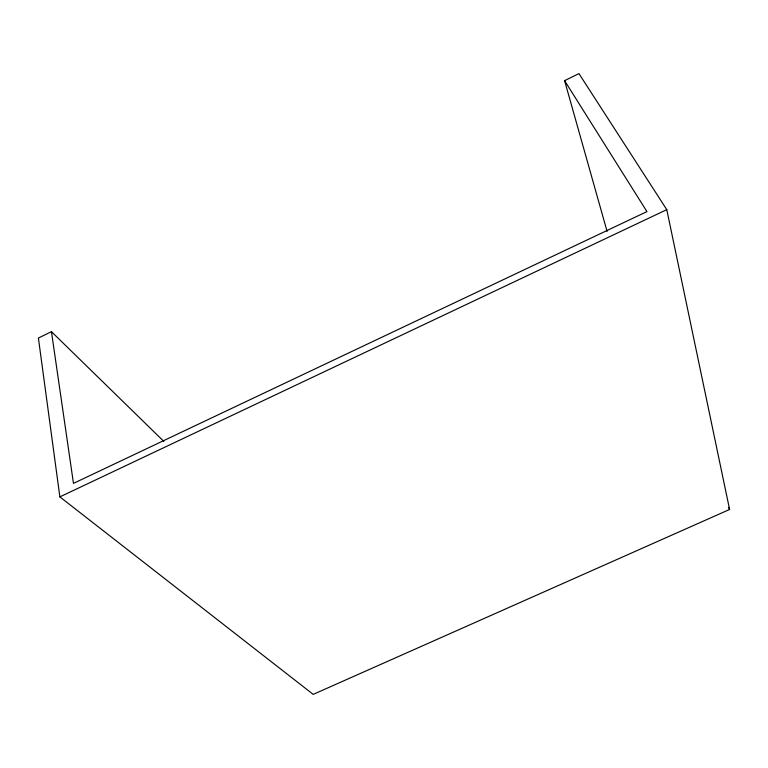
<?xml version="1.0" encoding="UTF-8"?>
<svg xmlns="http://www.w3.org/2000/svg" width="768" height="768" viewBox="0 0 768 768"><rect width="100%" height="100%" fill="white"/><g stroke="black" fill="none" stroke-linecap="round" stroke-linejoin="round"><path stroke-width="1.15" d="M163.853 441.427L51.446 331.661L38.4 338.045L59.866 496.877L313.21 694.387L729.6 509.462L666.778 209.654L578.957 73.613L564.586 80.65L607.104 231.437M59.866 496.877L666.778 209.654M564.586 80.65L646.944 211.603L73.469 483.379L51.446 331.661M728.429 507.379L729.6 509.462"/></g></svg>
